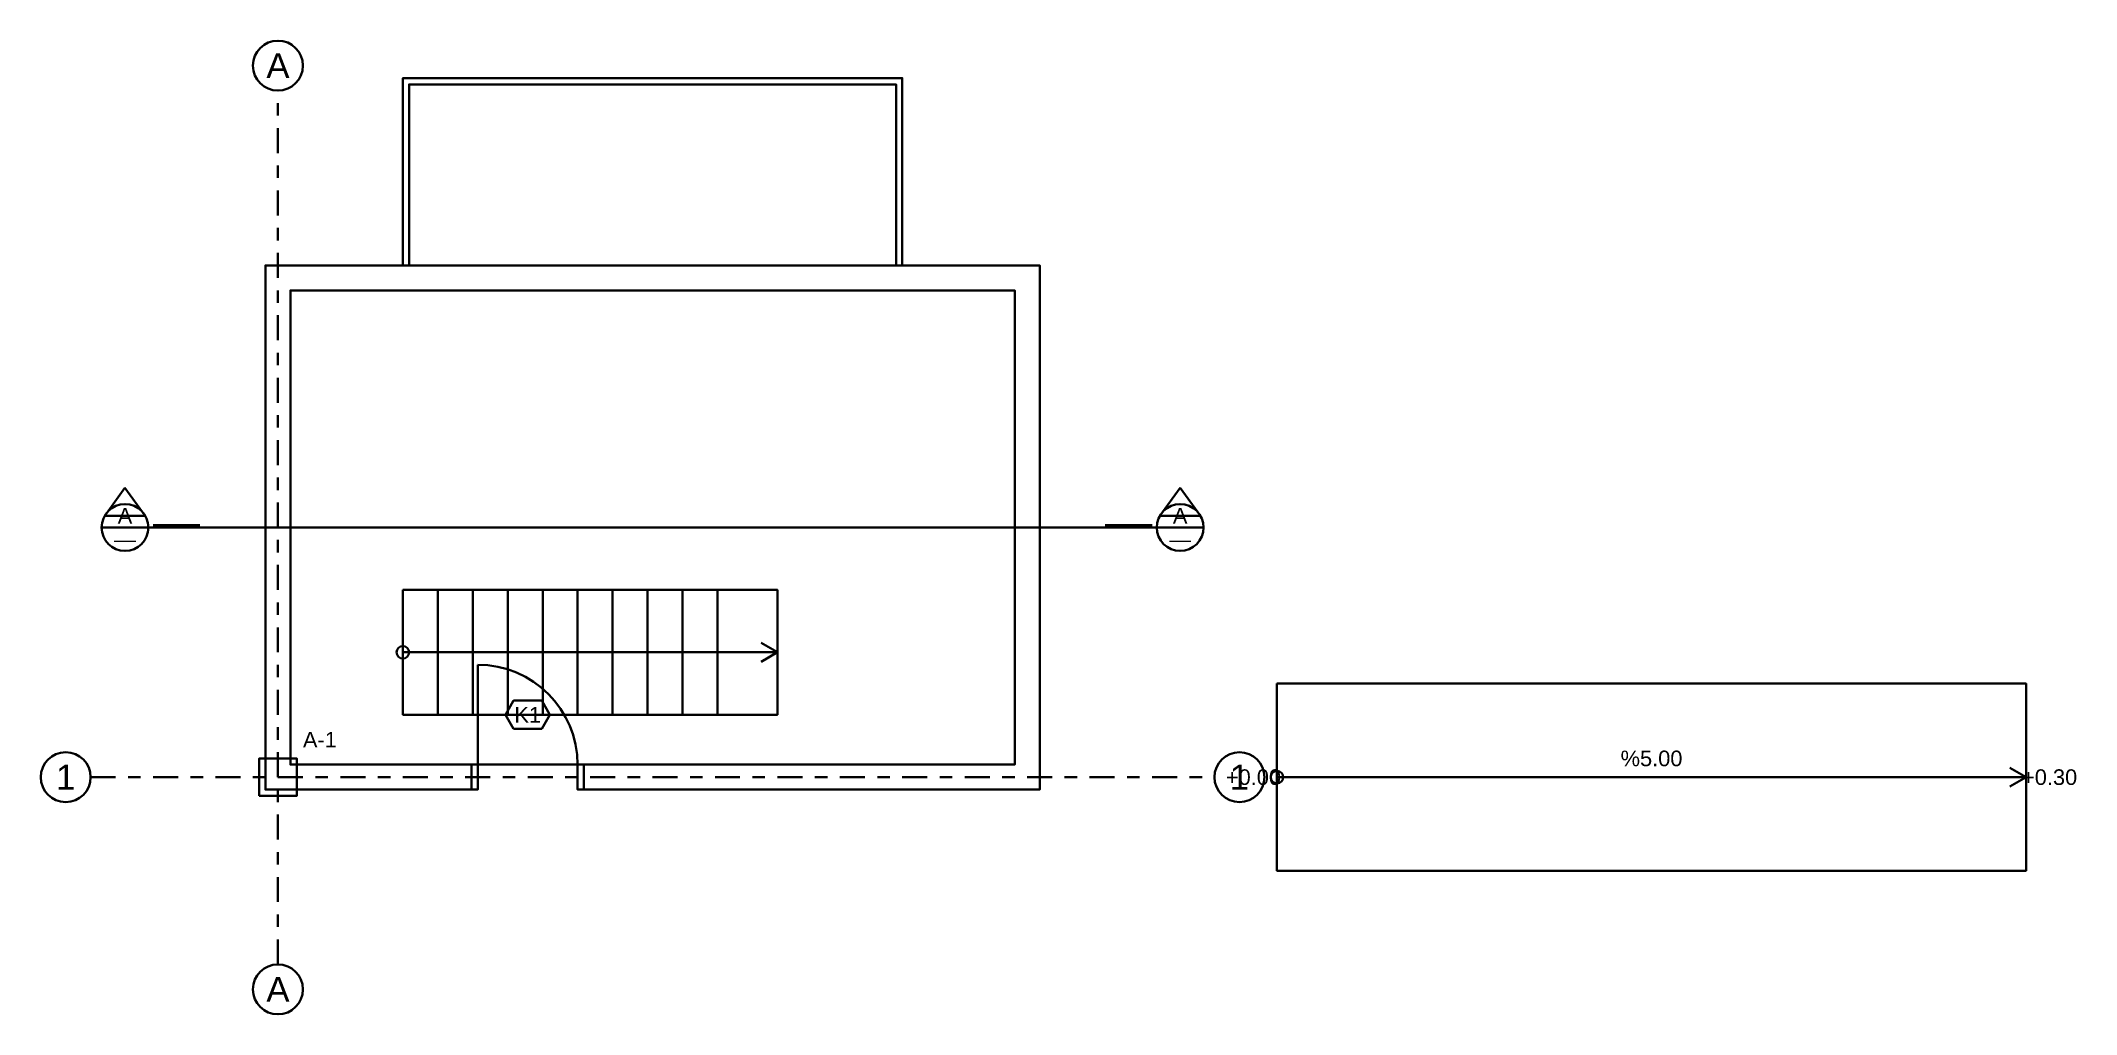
# Model space of a CAD drawing. Header units: metres. Extents: x -1.9 to 14.4, y -1.9 to 5.9.
import ezdxf
from ezdxf.enums import TextEntityAlignment as Align

# ---------------------------------------------------------------- set-up
doc = ezdxf.new("R2010")
doc.units = ezdxf.units.M
doc.linetypes.add('DASHDOT', pattern=[0.3, 0.2, -0.05, 0, -0.05])
doc.layers.add('Çizim', color=7, linetype='Continuous', lineweight=35)
doc.styles.get("Standard").update_dxf_attribs({"font": 'arial.ttf'})

# ---------------------------------------------------------------- blocks, each defined once
blk = doc.blocks.new('*U1')
at = {"layer": 'Çizim', "color": 0, "linetype": 'DASHDOT', "lineweight": -2, "transparency": 16777216}
blk.add_line((0, -1.5), (0, 5.5), dxfattribs=at)
at = {"layer": 'Çizim', "color": 0, "linetype": 'ByBlock', "lineweight": -2, "transparency": 16777216}
for centre in [(0, 5.7), (0, -1.7)]:
    blk.add_circle(centre, 0.2, dxfattribs=at)
for p in [(0, 5.7), (0, -1.7)]:
    blk.add_text('A', height=0.2, dxfattribs=at).set_placement(p, align=Align.MIDDLE_CENTER)
blk = doc.blocks.new('*U2')
at = {"layer": 'Çizim', "color": 0, "linetype": 'DASHDOT', "lineweight": -2, "transparency": 16777216}
blk.add_line((-1.5, 0), (7.5, 0), dxfattribs=at)
at = {"layer": 'Çizim', "color": 0, "linetype": 'ByBlock', "lineweight": -2, "transparency": 16777216}
for centre in [(-1.7, 0), (7.7, 0)]:
    blk.add_circle(centre, 0.2, dxfattribs=at)
for p in [(-1.7, 0), (7.7, 0)]:
    blk.add_text('1', height=0.2, dxfattribs=at).set_placement(p, align=Align.MIDDLE_CENTER)
blk = doc.blocks.new('*U3')
at = {"layer": 'Çizim', "color": 0, "linetype": 'ByBlock', "lineweight": -2, "transparency": 16777216, "flags": 128}
blk.add_lwpolyline([(-0.15, -0.15), (0.15, -0.15), (0.15, 0.15), (-0.15, 0.15)], close=True, dxfattribs=at)
at = {"layer": 'Çizim', "color": 0, "linetype": 'ByBlock', "lineweight": -2, "transparency": 16777216}
blk.add_text('A-1', height=0.125, dxfattribs=at).set_placement((0.2, 0.2), align=Align.BOTTOM_LEFT)
blk = doc.blocks.new('*U4')
at = {"layer": 'Çizim', "color": 0, "linetype": 'ByBlock', "lineweight": -2, "transparency": 16777216}
for p, q in [((1.55, 0.1), (1.55, -0.1)), ((2.45, 0.1), (2.45, -0.1))]:
    blk.add_line(p, q, dxfattribs=at)
at = {"layer": 'Çizim', "color": 0, "linetype": 'ByBlock', "lineweight": -2, "transparency": 16777216, "flags": 128}
for points in [[(2.45, -0.1), (6.1, -0.1), (6.1, 4.1), (-0.1, 4.1), (-0.1, -0.1), (1.55, -0.1)], [(2.45, 0.1), (5.9, 0.1), (5.9, 3.9), (0.1, 3.9), (0.1, 0.1), (1.55, 0.1)]]:
    blk.add_lwpolyline(points, dxfattribs=at)
blk = doc.blocks.new('*U5')
at = {"layer": 'Çizim', "color": 0, "linetype": 'ByBlock', "lineweight": -2, "transparency": 16777216}
blk.add_line((1.6, 0.1), (1.6, 0.9), dxfattribs=at)
at = {"layer": 'Çizim', "color": 0, "linetype": 'ByBlock', "lineweight": -2, "transparency": 16777216, "flags": 128}
for points in [[(1.55, 0.1), (1.6, 0.1), (1.6, -0.1), (1.55, -0.1)], [(2.45, 0.1), (2.4, 0.1), (2.4, -0.1), (2.45, -0.1)]]:
    blk.add_lwpolyline(points, close=True, dxfattribs=at)
at = {"layer": 'Çizim', "color": 0, "linetype": 'ByBlock', "lineweight": -2, "transparency": 16777216}
blk.add_arc((1.6, 0.1), 0.8, 0, 90, dxfattribs=at)
blk = doc.blocks.new('*U6')
at = {"layer": 'Çizim', "color": 0, "linetype": 'ByBlock', "lineweight": -2, "transparency": 16777216, "flags": 128}
blk.add_lwpolyline([(0.1, 0.1), (5.9, 0.1), (5.9, 3.9), (0.1, 3.9)], close=True, dxfattribs=at)
blk = doc.blocks.new('*U7')
at = {"layer": 'Çizim', "color": 0, "linetype": 'ByBlock', "lineweight": -2, "transparency": 16777216, "flags": 128}
blk.add_lwpolyline([(1.887, 0.388), (2.112, 0.388), (2.177, 0.5), (2.112, 0.613), (1.887, 0.613), (1.823, 0.5)], close=True, dxfattribs=at)
at = {"layer": 'Çizim', "color": 0, "linetype": 'ByBlock', "lineweight": -2, "transparency": 16777216}
blk.add_text('K1', height=0.125, dxfattribs=at).set_placement((2, 0.5), align=Align.MIDDLE_CENTER)
blk = doc.blocks.new('*U8')
at = {"layer": 'Çizim', "color": 0, "linetype": 'ByBlock', "lineweight": -2, "transparency": 16777216}
for p, q in [((-1.413, 2), (-1.038, 2)), ((-1, 2), (-1.038, 2)), ((-0.625, 2.019), (-1, 2.019)), ((-1, 2), (7, 2)), ((6.625, 2.019), (7, 2.019)), ((7, 2), (7.037, 2)), ((7.037, 2), (7.412, 2))]:
    blk.add_line(p, q, dxfattribs=at)
at = {"layer": 'Çizim', "color": 0, "linetype": 'ByBlock', "lineweight": -2, "transparency": 16777216, "flags": 128}
for points in [[(-1.225, 2.319), (-1.387, 2.094), (-1.063, 2.094)], [(7.225, 2.319), (7.063, 2.094), (7.387, 2.094)]]:
    blk.add_lwpolyline(points, close=True, dxfattribs=at)
at = {"layer": 'Çizim', "color": 0, "linetype": 'ByBlock', "lineweight": -2, "transparency": 16777216}
for centre in [(-1.225, 2), (7.225, 2)]:
    blk.add_circle(centre, 0.188, dxfattribs=at)
for s, p in [('A', (-1.225, 2.094)), ('A', (7.225, 2.094)), ('—', (-1.225, 1.906)), ('—', (7.225, 1.906))]:
    blk.add_text(s, height=0.125, dxfattribs=at).set_placement(p, align=Align.MIDDLE_CENTER)
blk = doc.blocks.new('*U9')
at = {"layer": 'Çizim', "color": 0, "linetype": 'ByBlock', "lineweight": -2, "transparency": 16777216}
for p, q in [((1, 1.5), (1, 0.5)), ((1.28, 1.5), (1.28, 0.5)), ((1.56, 1.5), (1.56, 0.5)), ((1.84, 1.5), (1.84, 0.5)), ((2.12, 1.5), (2.12, 0.5)), ((2.4, 1.5), (2.4, 0.5)), ((2.68, 1.5), (2.68, 0.5)), ((2.96, 1.5), (2.96, 0.5)), ((3.24, 1.5), (3.24, 0.5)), ((3.52, 1.5), (3.52, 0.5)), ((4, 1), (3.87, 1.075)), ((4, 1), (3.87, 0.925))]:
    blk.add_line(p, q, dxfattribs=at)
at = {"layer": 'Çizim', "color": 0, "linetype": 'ByBlock', "lineweight": -2, "transparency": 16777216, "flags": 128}
blk.add_lwpolyline([(1, 1.5), (4, 1.5), (4, 0.5), (1, 0.5)], close=True, dxfattribs=at)
blk.add_lwpolyline([(1, 1), (4, 1)], dxfattribs=at)
at = {"layer": 'Çizim', "color": 0, "linetype": 'ByBlock', "lineweight": -2, "transparency": 16777216}
blk.add_circle((1, 1), 0.05, dxfattribs=at)
blk = doc.blocks.new('*U10')
at = {"layer": 'Çizim', "color": 0, "linetype": 'ByBlock', "lineweight": -2, "transparency": 16777216}
for q in [(13.87, 0.075), (13.87, -0.075)]:
    blk.add_line((14, 0), q, dxfattribs=at)
at = {"layer": 'Çizim', "color": 0, "linetype": 'ByBlock', "lineweight": -2, "transparency": 16777216, "flags": 128}
blk.add_lwpolyline([(8, 0.75), (14, 0.75), (14, -0.75), (8, -0.75)], close=True, dxfattribs=at)
blk.add_lwpolyline([(8, 0), (14, 0)], dxfattribs=at)
at = {"layer": 'Çizim', "color": 0, "linetype": 'ByBlock', "lineweight": -2, "transparency": 16777216}
blk.add_circle((8, 0), 0.05, dxfattribs=at)
for s, p in [('%5.00', (11, 0.15)), ('+0.00', (7.812, 0)), ('+0.30', (14.188, 0))]:
    blk.add_text(s, height=0.125, dxfattribs=at).set_placement(p, align=Align.MIDDLE_CENTER)
blk = doc.blocks.new('*U11')
at = {"layer": 'Çizim', "color": 0, "linetype": 'ByBlock', "lineweight": -2, "transparency": 16777216, "flags": 128}
blk.add_lwpolyline([(1, 4.1), (5, 4.1), (5, 5.6), (1, 5.6)], close=True, dxfattribs=at)
for points in [[(5, 4.1), (5, 5.6), (1, 5.6), (1, 4.1)], [(4.95, 4.1), (4.95, 5.55), (1.05, 5.55), (1.05, 4.1)]]:
    blk.add_lwpolyline(points, dxfattribs=at)

msp = doc.modelspace()

# ---------------------------------------------------------------- block references
at = {"layer": 'Çizim'}
for name in ['*U1', '*U11', '*U4', '*U6', '*U8', '*U9', '*U5', '*U10', '*U7', '*U3', '*U2']:
    msp.add_blockref(name, (0, 0), dxfattribs=at)

doc.saveas('drawing.dxf')
